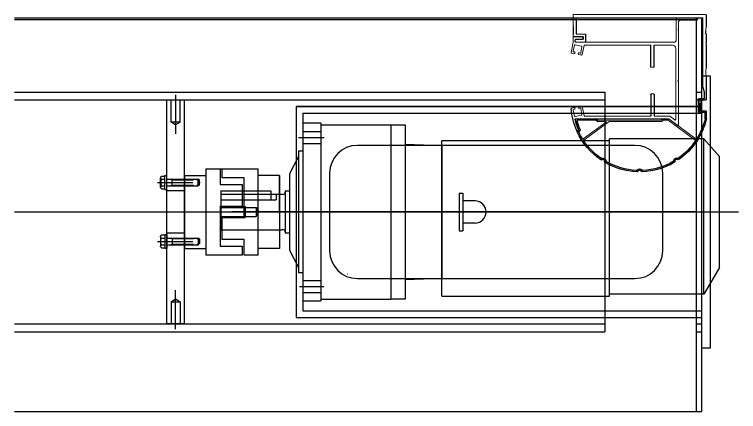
# Model space of a CAD drawing. Header units: millimetres. Extents: x 150937 to 394412, y 327166 to 584759.
# Drawn here: x 226521 to 227174, y 449719 to 450077 of the extents above; entities that cross this region are included whole.
import ezdxf

# ---------------------------------------------------------------- set-up
doc = ezdxf.new("R2010")
doc.units = ezdxf.units.MM
doc.linetypes.add('CENTER', pattern=[50.8, 31.75, -6.35, 6.35, -6.35])
doc.linetypes.add('CENTER2', pattern=[28.575, 19.05, -3.175, 3.175, -3.175])
doc.layers.add('1', color=2, linetype='CENTER2')
doc.layers.add('CEN', color=1, linetype='CENTER')
doc.layers.add('LINE', color=7, linetype='Continuous', lineweight=20, plot=False)

# ---------------------------------------------------------------- blocks, each defined once
blk = doc.blocks.new('BM6')
for p, q in [((7.47, 40.19), (19.97, 40.19)), ((7.47, 40.19), (7.47, 38.59)), ((7.97, 43.4), (7.97, 40.19)), ((9.35, 44.19), (18.1, 44.19)), ((10.72, 43.4), (10.72, 40.19)), ((16.72, 43.4), (16.72, 40.19)), ((19.47, 43.4), (19.47, 40.19)), ((19.97, 40.19), (19.97, 38.59)), ((7.47, 38.59), (19.97, 38.59)), ((10.72, 38.59), (10.72, 10.19)), ((10.72, 33.56), (16.72, 33.56)), ((16.72, 38.59), (16.72, 10.19)), ((10.72, 10.19), (16.72, 10.19)), ((11.72, 9.19), (10.72, 10.19)), ((11.72, 9.19), (15.72, 9.19)), ((15.72, 9.19), (16.72, 10.19))]:
    blk.add_line(p, q)
for centre, radius, start, end in [((9.35, 42.6), 1.59, 30, 150), ((13.72, 38.12), 6.07, 60.35636, 119.64364), ((18.1, 42.6), 1.59, 30, 150)]:
    blk.add_arc(centre, radius, start, end)
at = {"layer": '1'}
for p, q in [((11.26, 33.56), (10.72, 34.49)), ((11.26, 33.56), (11.26, 9.65)), ((16.18, 33.56), (16.72, 34.49)), ((16.18, 33.56), (16.18, 9.65))]:
    blk.add_line(p, q, dxfattribs=at)
at = {"layer": 'CEN'}
blk.add_line((13.72, 46.75), (13.72, 8.35), dxfattribs=at)
blk = doc.blocks.new('motorcase_c2')
for p, q in [((0, 122.5), (0, -122.5)), ((8, 122.5), (0, 122.5)), ((8, -122.5), (8, 122.5)), ((-473.7, 105.64), (-473.7, 70.49)), ((-481.7, -100.96), (-481.7, 101.04)), ((-481.7, 101.04), (-465.7, 101.04)), ((-477.7, 81.04), (-477.7, 100.96)), ((-469.7, 81.04), (-469.7, 100.96)), ((-465.7, -100.96), (-465.7, 101.04)), ((-365, 95), (-365, -95)), ((0, 95), (-365, 95)), ((-365, 95), (0, 95)), ((-359, 89), (-359, -89)), ((-359, 89), (0, 89)), ((-473.7, 78.44), (-477.7, 81.04)), ((-469.7, 81.04), (-477.7, 81.04)), ((-469.7, 81.04), (-473.7, 78.44)), ((-359, 80.03), (-359, -79.96)), ((-343, 80.03), (-359, 80.03)), ((-343, 80.03), (-343, -79.96)), ((-343, 78.53), (-280, 78.53)), ((-280, 78.53), (-280, -78.46)), ((-280, 78.53), (-280, -78.47)), ((-280, 78.53), (-266.84, 78.53)), ((-266.84, 78.53), (-266.84, -78.47)), ((-359, 72.7), (-343, 72.7)), ((-363.07, 67.2), (-340.02, 67.2)), ((-83, -75.96), (-83, 66.03)), ((2, 66.03), (-83, 66.03)), ((16, 50.03), (2, 66.04)), ((2, -73.96), (2, 66.03)), ((-359, 61.7), (-343, 61.7)), ((-185, 60), (-310, 60)), ((-266.84, 61.18), (-234, 60.03)), ((-234.15, 60.03), (-234, 60.03)), ((-83, 64.03), (-234, 64.03)), ((-234, -75.96), (-234, 64.03)), ((-234, 60.03), (-234, -59.97)), ((-60, 60), (-185, 60)), ((-363, 55.03), (-363, -54.96)), ((-363, 55.03), (-359, 55.03)), ((-363, 50.03), (-371, 34.44)), ((16, -49.96), (16, 50.03)), ((-465.7, 33.04), (-446.4, 33.04)), ((-465.7, 33.04), (-465.7, -32.96)), ((-446.4, 39.04), (-446.4, -38.96)), ((-446.4, 39.04), (-433.7, 39.04)), ((-433.7, 39.04), (-433.7, 24.9)), ((-433.7, 39.04), (-431.9, 39.04)), ((-431.9, 30.76), (-431.9, 39.04)), ((-431.9, 39.04), (-399.3, 39.04)), ((-399.3, -38.96), (-399.3, 39.04)), ((-380, 33.04), (-399.3, 33.04)), ((-380, 33.04), (-399.3, 33.04)), ((-380, 33.04), (-380, -32.96)), ((-380, 33.04), (-380, -32.96)), ((-371, 34.44), (-371, -34.44)), ((-335, 35), (-335, -35)), ((-35, -35), (-35, 35)), ((-412, 30.76), (-431.9, 30.76)), ((-412, -5.17), (-412, 30.76)), ((-380, 0.04), (-380, 32.15)), ((-433.7, 24.9), (-413.8, 24.9)), ((-413.8, 24.9), (-413.8, 5.25)), ((-465.7, 19.04), (-481.7, 19.04)), ((-433, 19.03), (-433, -15.96)), ((-433, 19.03), (-388, 19.03)), ((-433, 16.03), (-377.76, 16.03)), ((-388, 19.03), (-388, 16.03)), ((-388, 16.03), (-388, 11.03)), ((-383, 16.03), (-383, 11.03)), ((-375, 19.03), (-375, -18.96)), ((-375, 19.03), (-371, 19.03)), ((-375, 17.88), (-375, 16.44)), ((-371, 19.03), (-371, -18.96)), ((-218.2, 17.03), (-218.2, -16.97)), ((-218.2, 17.03), (-215, 17.03)), ((-215, 17.03), (-215, -16.97)), ((-433, 11.03), (-383, 11.03)), ((-204, 10.03), (-215, 10.03)), ((-465.7, 0.04), (-373.7, 0.04)), ((-445.36, 0.04), (33.26, 0.04)), ((-433.7, 5.25), (-433.7, -30.68)), ((-433.7, 5.25), (-413.8, 5.25)), ((-433, 5.03), (-411, 5.03)), ((-433, 4.03), (-401, 4.03)), ((-302.9, 0.04), (-423.1, 0.04)), ((-411, 5.03), (-411, 0.04)), ((-411, 0.04), (-411, -5.01)), ((-401, 4.03), (-401, 0.04)), ((-401, 4.03), (-398.69, 0.03)), ((-401, 0.04), (-401, -3.96)), ((-401, -3.97), (-398.69, 0.03)), ((-375, 0.04), (-380, 0.04)), ((-5, 0), (-365, 0)), ((-433, -3.96), (-401, -3.96)), ((-433, -4.96), (-411, -4.96)), ((-431.9, -24.82), (-431.9, -5.17)), ((-412, -5.17), (-431.9, -5.17)), ((-204, -9.97), (-215, -9.97)), ((-465.7, -18.96), (-481.7, -18.96)), ((-433, -15.96), (-377.76, -15.96)), ((-371, -18.96), (-375, -18.96)), ((-218.2, -16.97), (-215, -16.97)), ((-412, -24.82), (-431.9, -24.82)), ((-412, -38.96), (-412, -24.82)), ((-433.7, -30.68), (-413.8, -30.68)), ((-413.8, -30.68), (-413.8, -38.96)), ((-465.7, -32.96), (-446.4, -32.96)), ((-465.7, -32.96), (-446.4, -32.96)), ((-413.8, -38.96), (-446.4, -38.96)), ((-399.3, -38.96), (-412, -38.96)), ((-380, -32.96), (-399.3, -32.96)), ((-371, -34.38), (-363, -49.96)), ((16, -49.96), (2, -73.96)), ((-359, -54.96), (-363, -54.96)), ((-359, -61.64), (-343, -61.64)), ((-310, -60), (-60, -60)), ((-234, -59.97), (-266.84, -61.12)), ((-234, -59.97), (-234.15, -59.97)), ((-473.7, -105.56), (-473.7, -70.41)), ((-362.26, -67.14), (-340.29, -67.14)), ((-359, -72.64), (-343, -72.64)), ((-234, -75.96), (-83, -75.96)), ((2, -73.96), (-83, -73.96)), ((-477.7, -80.96), (-473.7, -78.36)), ((-477.7, -80.96), (-469.7, -80.96)), ((-477.7, -80.96), (-477.7, -100.88)), ((-473.7, -78.36), (-469.7, -80.96)), ((-469.7, -80.96), (-469.7, -100.88)), ((-359, -79.96), (-343, -79.96)), ((-343, -78.46), (-280, -78.46)), ((-266.84, -78.47), (-280, -78.47)), ((-359, -89), (0, -89)), ((-365, -95), (0, -95)), ((-465.7, -100.96), (-481.7, -100.96)), ((0, -122.5), (8, -122.5))]:
    blk.add_line(p, q)
for centre, radius, start, end in [((-310, 35), 25, 90, 180), ((-60, 35), 25, 0, 90), ((-377, 17.88), 2, 247.668, 270), ((-377, 17.88), 2, 270, 0), ((-204, 0.03), 10, 270, 90), ((-377, -17.81), 2, 90, 112.332), ((-377, -17.81), 2, 0, 90), ((-310, -35), 25, 180, 270), ((-60, -35), 25, 270, 0), ((-318.61, -56.17), 0.2, 90, 180)]:
    blk.add_arc(centre, radius, start, end)
blk.add_point((-433, 0.04))
at = {"rotation": 90}
blk.add_blockref('BM6', (-443.11, 12.82), dxfattribs=at)
at = {"xscale": -1, "rotation": 90}
blk.add_blockref('BM6', (-443.11, -12.74), dxfattribs=at)
blk = doc.blocks.new('eeee')
for p, q in [((8549.5, 2800.82), (8548.73, 2801.93)), ((8614.72, 2768.98), (8614.72, 2788.48)), ((8617.72, 2768.98), (8617.72, 2788.48)), ((8614.72, 2743.98), (8614.72, 2724.98)), ((8617.72, 2743.98), (8617.72, 2724.98))]:
    blk.add_line(p, q)
for centre, radius, start, end in [((8602.87, 2777.19), 59.98, 155.68243, 175.50169), ((8604.72, 2776.98), 60, 156.89231, 165.89513), ((8548.48, 2801.76), 0.3, 34.84521, 155.68243), ((8549.26, 2800.65), 0.3, 336.89231, 34.84521), ((8547.01, 2791.48), 0.5, 165.89513, 270), ((8615.22, 2768.98), 0.5, 180, 270), ((8617.22, 2768.98), 0.5, 270, 0), ((8615.22, 2743.98), 0.5, 90, 180), ((8617.22, 2743.98), 0.5, 0, 90), ((8614.22, 2724.98), 0.5, 270, 0), ((8618.22, 2724.98), 0.5, 180, 270)]:
    blk.add_arc(centre, radius, start, end)
at = {"layer": 'LINE'}
for p, q in [((8547.01, 2790.98), (8553.22, 2790.98)), ((8553.32, 2790.98), (8613.33, 2790.98)), ((8624.72, 2790.98), (8613.33, 2790.98)), ((8630.72, 2790.98), (8624.72, 2790.98)), ((8638.92, 2796.91), (8631.02, 2791.08)), ((8631.84, 2788.58), (8636.42, 2791.96)), ((8637.22, 2791.56), (8637.22, 2727.48)), ((8639.72, 2757.22), (8639.72, 2796.51)), ((8545.94, 2788.45), (8544.84, 2783.06)), ((8552.41, 2787.65), (8546.53, 2788.83)), ((8551.7, 2781.66), (8552.8, 2787.05)), ((8554.73, 2788.08), (8552.87, 2779.89)), ((8613.33, 2788.48), (8555.22, 2788.48)), ((8613.33, 2788.48), (8614.72, 2788.48)), ((8617.72, 2788.48), (8631.54, 2788.48)), ((8545.67, 2780.85), (8543.46, 2781.3)), ((8545.23, 2782.47), (8545.97, 2782.32)), ((8552.28, 2779.5), (8550.07, 2779.95)), ((8550.37, 2781.42), (8551.11, 2781.27)), ((8617.22, 2768.48), (8615.22, 2768.48)), ((8639.22, 2756.72), (8639.72, 2757.22)), ((8639.72, 2756.22), (8639.22, 2756.72)), ((8639.72, 2711.48), (8639.72, 2756.22)), ((8617.22, 2744.48), (8615.22, 2744.48)), ((8552.28, 2733.46), (8550.07, 2733.01)), ((8554.73, 2724.88), (8552.87, 2733.07)), ((8543.07, 2731.07), (8544.72, 2721.98)), ((8545.67, 2732.11), (8543.46, 2731.66)), ((8545.94, 2724.51), (8544.84, 2729.9)), ((8545.23, 2730.49), (8545.97, 2730.64)), ((8550.37, 2731.54), (8551.11, 2731.69)), ((8551.7, 2731.3), (8552.8, 2725.91)), ((8544.72, 2717.68), (8544.72, 2721.98)), ((8552.41, 2725.32), (8546.53, 2724.13)), ((8546.72, 2721.48), (8546.72, 2719.68)), ((8547.22, 2721.98), (8553.32, 2721.98)), ((8547.22, 2719.18), (8552.22, 2719.18)), ((8553.32, 2721.98), (8613.33, 2721.98)), ((8613.33, 2724.48), (8555.22, 2724.48)), ((8614.22, 2724.48), (8613.33, 2724.48)), ((8613.33, 2721.98), (8635.72, 2721.98)), ((8634.22, 2724.48), (8618.22, 2724.48)), ((8637.72, 2719.98), (8637.72, 2700.48)), ((8552.22, 2717.18), (8545.22, 2717.18)), ((8639.22, 2710.98), (8639.72, 2711.48)), ((8639.72, 2710.48), (8639.22, 2710.98)), ((8639.72, 2706.72), (8639.72, 2710.48)), ((8639.72, 2703.98), (8639.72, 2706.72)), ((8638.22, 2699.98), (8656.22, 2699.98)), ((8648.22, 2701.98), (8641.72, 2701.98)), ((8648.72, 2701.48), (8648.22, 2701.98)), ((8649.22, 2701.98), (8648.72, 2701.48)), ((8656.22, 2701.98), (8649.22, 2701.98)), ((8656.72, 2700.48), (8656.72, 2701.48))]:
    blk.add_line(p, q, dxfattribs=at)
for centre, radius, start, end in [((8630.72, 2791.48), 0.5, 270, 306.40877), ((8636.72, 2791.56), 0.5, 0, 126.40877), ((8639.22, 2796.51), 0.5, 0, 126.40877), ((8546.43, 2788.34), 0.5, 78.56999, 168.56999), ((8552.31, 2787.15), 0.5, 348.56999, 78.56999), ((8555.22, 2787.98), 0.5, 90, 180), ((8631.54, 2788.98), 0.5, 270, 306.40877), ((8543.56, 2781.79), 0.5, 168.46195, 258.46195), ((8545.33, 2782.96), 0.5, 168.46195, 258.46195), ((8545.82, 2781.59), 0.75, 258.46195, 78.46195), ((8550.22, 2780.69), 0.75, 78.46195, 258.46195), ((8551.21, 2781.76), 0.5, 258.46195, 348.46195), ((8552.38, 2779.99), 0.5, 258.46195, 348.46195), ((8550.22, 2732.27), 0.75, 101.53805, 281.53805), ((8552.38, 2732.97), 0.5, 11.53805, 101.53805), ((8543.56, 2731.17), 0.5, 101.53805, 191.53805), ((8545.33, 2730), 0.5, 101.53805, 191.53805), ((8545.82, 2731.37), 0.75, 281.53805, 101.53805), ((8551.21, 2731.2), 0.5, 11.53805, 101.53805), ((8552.31, 2725.81), 0.5, 281.43001, 11.43001), ((8634.22, 2727.48), 3, 270, 0), ((8546.43, 2724.62), 0.5, 191.43001, 281.43001), ((8547.22, 2721.48), 0.5, 90, 180), ((8547.22, 2719.68), 0.5, 180, 270), ((8552.22, 2718.18), 1, 270, 90), ((8555.22, 2724.98), 0.5, 180, 270), ((8635.72, 2719.98), 2, 0, 90), ((8545.22, 2717.68), 0.5, 180, 270), ((8638.22, 2700.48), 0.5, 180, 270), ((8641.72, 2703.98), 2, 180, 270), ((8656.22, 2701.48), 0.5, 0, 90), ((8656.22, 2700.48), 0.5, 270, 0)]:
    blk.add_arc(centre, radius, start, end, dxfattribs=at)
blk = doc.blocks.new('dddd')
for p, q in [((8423.44, 2981.17), (8423.44, 2969.77)), ((8423.94, 2981.67), (8424.14, 2981.67)), ((8424.64, 2970.97), (8424.64, 2981.17)), ((8423.94, 2969.27), (8428.42, 2969.27)), ((8425.14, 2970.47), (8429.92, 2970.47)), ((8428.92, 2968.77), (8428.92, 2964.28)), ((8430.42, 2948.22), (8430.42, 2969.97)), ((8427.42, 2958.89), (8428.92, 2964.28)), ((8430.42, 2919.97), (8430.42, 2942.22)), ((8430.42, 2919.97), (8430.42, 2942.22)), ((8312.42, 2917.87), (8312.42, 2916.47)), ((8321.92, 2918.37), (8321.92, 2911.17)), ((8430.42, 2911.36), (8430.42, 2918.97)), ((8310.42, 2904.32), (8310.42, 2911.67)), ((8313.42, 2896.97), (8313.42, 2911.17)), ((8429.92, 2910.86), (8429.92, 2908.61)), ((8430.42, 2893.97), (8430.42, 2905.36))]:
    blk.add_line(p, q)
for centre, start, end in [((8423.94, 2981.17), 90, 180), ((8424.14, 2981.17), 0, 90), ((8423.94, 2969.77), 180, 270), ((8425.14, 2970.97), 180, 270), ((8428.42, 2968.77), 0, 90), ((8429.92, 2969.97), 0, 90)]:
    blk.add_arc(centre, 0.5, start, end)
at = {"layer": 'LINE'}
for p, q in [((8427.42, 2958.89), (8427.42, 2899.77)), ((8429.92, 2947.72), (8430.42, 2948.22)), ((8429.92, 2942.72), (8429.92, 2947.72)), ((8430.42, 2942.22), (8429.92, 2942.72)), ((8312.92, 2918.37), (8321.92, 2918.37)), ((8319.42, 2915.97), (8312.92, 2915.97)), ((8319.92, 2913.87), (8319.92, 2915.47)), ((8429.92, 2919.47), (8430.42, 2919.97)), ((8430.42, 2918.97), (8429.92, 2919.47)), ((8310.42, 2911.67), (8310.42, 2912.87)), ((8310.92, 2913.37), (8319.42, 2913.37)), ((8321.92, 2911.17), (8313.42, 2911.17)), ((8429.92, 2910.86), (8430.42, 2911.36)), ((8429.92, 2905.86), (8429.92, 2908.61)), ((8310.42, 2904.32), (8310.92, 2903.82)), ((8310.92, 2903.82), (8310.42, 2903.32)), ((8310.42, 2903.32), (8310.42, 2893.97)), ((8430.42, 2905.36), (8429.92, 2905.86)), ((8427.22, 2896.47), (8313.92, 2896.47)), ((8427.42, 2899.77), (8427.42, 2896.67)), ((8310.92, 2893.47), (8429.92, 2893.47))]:
    blk.add_line(p, q, dxfattribs=at)
for centre, radius, start, end in [((8312.92, 2917.87), 0.5, 90, 180), ((8312.92, 2916.47), 0.5, 180, 270), ((8319.42, 2915.47), 0.5, 0, 90), ((8310.92, 2912.87), 0.5, 90, 180), ((8319.42, 2913.87), 0.5, 270, 0), ((8313.92, 2896.97), 0.5, 180, 270), ((8427.22, 2896.67), 0.2, 270, 0), ((8310.92, 2893.97), 0.5, 180, 270), ((8429.92, 2893.97), 0.5, 270, 0)]:
    blk.add_arc(centre, radius, start, end, dxfattribs=at)
blk = doc.blocks.new('wewwww')
for p, q in [((8462.71, 3641.93), (8461.91, 3641.93)), ((8462.71, 3641.93), (8463.51, 3641.93)), ((8430.38, 3632.53), (8429.71, 3632.1)), ((8430.38, 3632.53), (8431.06, 3632.96)), ((8495.34, 3632.33), (8494.67, 3632.76)), ((8495.34, 3632.33), (8496.02, 3631.9)), ((8407.81, 3605.5), (8406.52, 3607.29)), ((8407.81, 3605.5), (8406.52, 3607.29)), ((8409.14, 3605.51), (8407.84, 3607.3)), ((8405.31, 3595.66), (8422.94, 3595.66)), ((8424.74, 3596.82), (8422.94, 3595.66)), ((8424.74, 3598.02), (8423.02, 3596.91)), ((8483.21, 3595.66), (8482.41, 3596.67)), ((8483.64, 3597.06), (8483, 3597.87)), ((8483.21, 3595.66), (8488.71, 3595.66)), ((8521.62, 3595.69), (8521.62, 3589.87)), ((8522.85, 3595.69), (8522.85, 3589.17)), ((8516.92, 3589.37), (8516.92, 3582.17)), ((8521.62, 3589.87), (8517.42, 3589.87)), ((8517.92, 3588.17), (8517.92, 3582.17)), ((8522.35, 3588.67), (8518.42, 3588.67)), ((8517.42, 3581.67), (8517.42, 3581.67))]:
    blk.add_line(p, q)
for centre, radius, start, end in [((8462.71, 3581.66), 61.76, 92.15711, 120.28248), ((8462.71, 3581.67), 60.56, 92.87017, 119.60566), ((8459.72, 3641.15), 1, 37.31104, 92.87017), ((8460.42, 3642.38), 1, 24.5312, 92.15711), ((8462.71, 3643.42), 2.75, 217.31104, 322.689), ((8476.8, 3652.49), 18.26, 212.08652, 215.34237), ((8448.59, 3652.51), 18.29, 324.66325, 327.91392), ((8464.99, 3642.38), 1, 87.84556, 155.47147), ((8465.69, 3641.15), 1, 87.12987, 142.689), ((8462.71, 3581.66), 61.76, 59.36694, 87.84556), ((8462.71, 3581.67), 60.56, 60.03574, 87.12987), ((8462.71, 3581.66), 61.76, 124.59403, 155.48101), ((8428.21, 3631.68), 1, 56.96812, 124.59403), ((8429.58, 3633.79), 2.75, 249.74797, 355.12592), ((8436.61, 3649), 18.26, 244.52345, 247.77929), ((8412.79, 3633.88), 18.29, 357.10018, 0.35084), ((8432.07, 3634.13), 1, 120.28248, 187.90839), ((8433.32, 3633.47), 1, 119.57795, 175.11291), ((8492.41, 3633.29), 1, 4.52088, 60.08), ((8496.15, 3633.58), 2.75, 184.52088, 289.89883), ((8493.67, 3633.94), 1, 351.74103, 59.36694), ((8512.91, 3633.58), 18.26, 179.29636, 182.5522), ((8489.2, 3648.87), 18.29, 291.87309, 295.12375), ((8497.51, 3631.47), 1, 55.05539, 122.6813), ((8462.71, 3581.66), 61.76, 13.1262, 55.05539), ((8462.71, 3581.67), 60.56, 125.22288, 146.03703), ((8428.28, 3630.27), 1, 69.77191, 125.24163), ((8497.43, 3630.06), 1, 54.3397, 109.89883), ((8462.71, 3581.67), 60.56, 33.96134, 54.38408), ((8462.71, 3581.67), 60.56, 148.13991, 154.95487), ((8411.7, 3613.37), 0.5, 53.59123, 148.13991), ((8412.89, 3615.22), 0.5, 146.03703, 233.59118), ((8512.52, 3615.22), 0.5, 306.40877, 33.96134), ((8513.72, 3613.37), 0.5, 31.85849, 126.40877), ((8462.71, 3581.67), 60.56, 13.3911, 31.85849), ((8462.71, 3581.66), 59.7, 156.77302, 165.82216), ((8462.71, 3581.66), 59.7, 156.77302, 165.82216), ((8462.71, 3581.66), 58.5, 156.20194, 164.29469), ((8407.57, 3605.33), 0.3, 336.77302, 35.86892), ((8408.92, 3605.35), 0.268, 331.29916, 37.65448), ((8405.31, 3596.16), 0.5, 165.82216, 270), ((8406.87, 3597.36), 0.5, 164.29469, 270), ((8422.85, 3597.16), 0.3, 270, 302.70783), ((8424.9, 3597.76), 0.3, 90, 122.70783), ((8424.9, 3596.56), 0.3, 90, 122.70783), ((8482.02, 3596.36), 0.5, 38.19719, 90), ((8482.6, 3597.56), 0.5, 38.19719, 90), ((8484.03, 3597.36), 0.5, 218.19719, 270), ((8517.42, 3589.37), 0.5, 90, 180), ((8518.42, 3588.17), 0.5, 90, 180), ((8522.35, 3589.17), 0.5, 270, 0), ((8517.42, 3582.17), 0.5, 180, 270), ((8517.42, 3582.17), 0.5, 270, 0)]:
    blk.add_arc(centre, radius, start, end)
at = {"layer": 'LINE'}
for p, q in [((8411.99, 3613.77), (8432.55, 3598.61)), ((8412.6, 3614.82), (8435.18, 3598.16)), ((8512.82, 3614.81), (8488.48, 3596.86)), ((8513.42, 3613.77), (8489, 3595.76)), ((8406.87, 3596.86), (8411.31, 3596.86)), ((8411.31, 3596.86), (8422.85, 3596.86)), ((8424.9, 3598.06), (8432.38, 3598.06)), ((8424.9, 3596.86), (8471.31, 3596.86)), ((8435.47, 3598.06), (8471.31, 3598.06)), ((8482.6, 3598.06), (8471.31, 3598.06)), ((8482.02, 3596.86), (8471.31, 3596.86)), ((8488.48, 3596.86), (8484.03, 3596.86))]:
    blk.add_line(p, q, dxfattribs=at)
for centre, radius, start, end in [((8432.38, 3598.36), 0.3, 270, 53.59123), ((8435.47, 3598.56), 0.5, 233.59123, 270), ((8435.41, 3598.36), 0.3, 233.59123, 270), ((8488.71, 3596.16), 0.5, 270, 306.40877)]:
    blk.add_arc(centre, radius, start, end, dxfattribs=at)
blk = doc.blocks.new('C-2 UP RIGHT')
for p, q in [((-503, 0), (115.8, 0)), ((-503, -1.6), (110.8, -1.6)), ((110.8, 0), (110.8, -354.9)), ((115.8, 0), (115.8, -354.9)), ((-503, -67), (28.8, -67)), ((28.8, -67), (28.8, -283)), ((110.8, -67), (115.8, -67)), ((-503, -74), (28.8, -74)), ((110.8, -74), (115.8, -74)), ((-503, -175), (115.8, -175)), ((-503, -276), (28.8, -276)), ((110.8, -276), (115.8, -276)), ((-503, -283), (28.8, -283)), ((110.8, -283), (115.8, -283)), ((-503, -354.9), (115.8, -354.9))]:
    blk.add_line(p, q)
at = {"xscale": -1, "rotation": 180}
for name, p in [('dddd', (-8310.42, 2896.47)), ('eeee', (-8544.72, 2699.88)), ('wewwww', (-8402.73, 3504.56))]:
    blk.add_blockref(name, p, dxfattribs=at)
blk.add_blockref('motorcase_c2', (115.8, -175.04))

msp = doc.modelspace()

# ---------------------------------------------------------------- block references
msp.add_blockref('C-2 UP RIGHT', (227024.491, 450073.93))

doc.saveas('drawing.dxf')
